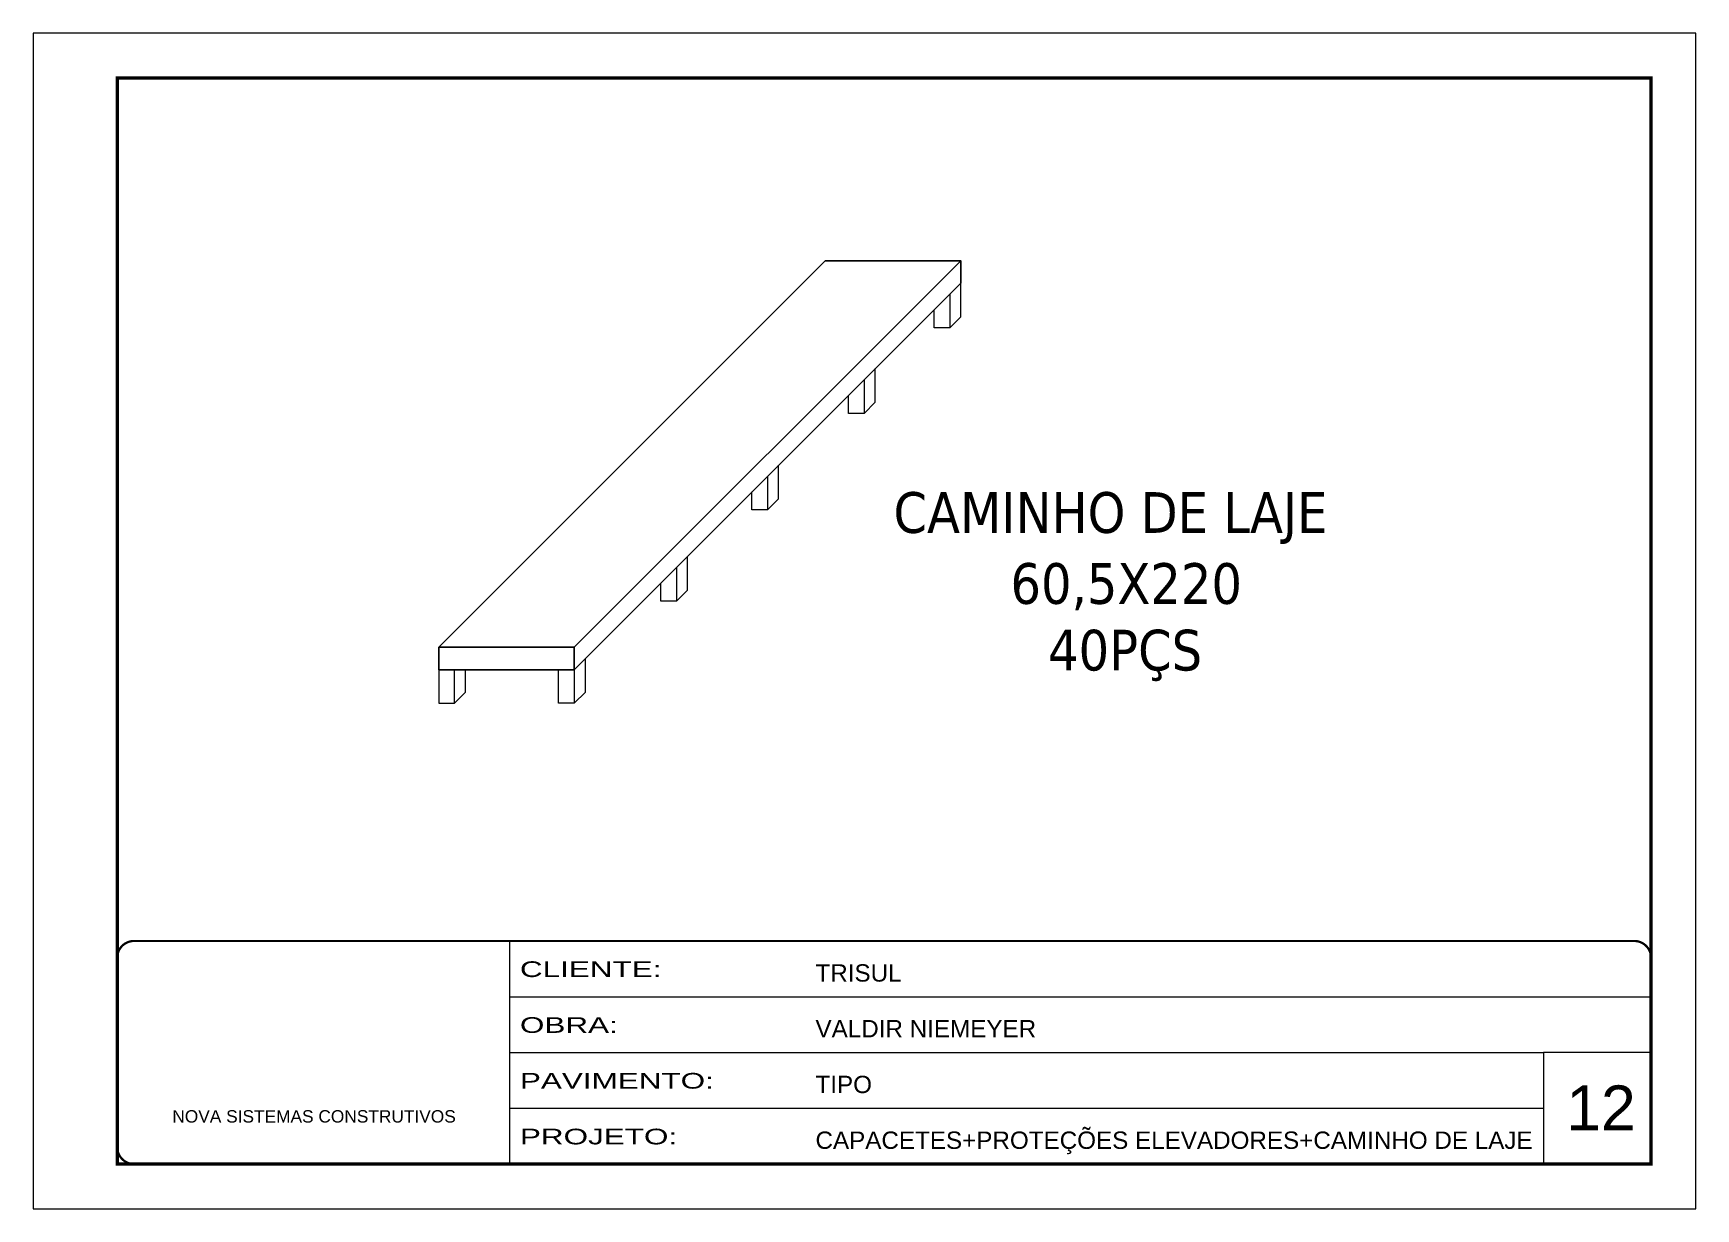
# Model space of a CAD drawing. Extents: x 2451 to 8691, y 515 to 3859.
# Drawn here: x 7206 to 8691, y 515 to 1565 of the extents above; entities that cross this region are included whole.
import ezdxf

# ---------------------------------------------------------------- set-up
doc = ezdxf.new("R2010")
doc.units = 0
doc.linetypes.add('CONTINUO', pattern=[0])
doc.linetypes.add('DASHED', pattern=[0.75, 0.5, -0.25])
for name, color, linetype, lineweight in [('CARIMBO', 255, 'Continuous', 9), ('Folhas', 255, 'Continuous', 9), ('SARRAFO DE PRESSAO', 251, 'DASHED', 9)]:
    doc.layers.add(name, color=color, linetype=linetype, lineweight=lineweight)
doc.layers.add('PDF_Geometry', color=7, linetype='Continuous')
doc.layers.add('PDF_Text', color=7, linetype='Continuous')
doc.styles.add('ARIAL', font='arial.ttf')
doc.styles.add('PDF Tahoma', font='tahoma.ttf')
doc.styles.add('Tecnologia', font='')
doc.styles.get('Tecnologia').set_extended_font_data('Forgotten Futurist')

# ---------------------------------------------------------------- blocks, each defined once
blk = doc.blocks.new('9999999999')
at = {"color": 30, "linetype": 'CONTINUO'}
for p, q in [((98564.6, 34230.2), (98564.6, 34429.4)), ((98564.6, 34379.6), (99584, 34379.6)), ((98564.6, 34329.8), (99488, 34329.8)), ((99584, 34329.8), (99488, 34329.8)), ((99488, 34329.8), (99488, 34230.2)), ((98564.6, 34280), (99488, 34280))]:
    blk.add_line(p, q, dxfattribs=at)
at = {"color": 30, "linetype": 'CONTINUO', "const_width": 2}
blk.add_lwpolyline([(99584, 34230.2), (99584, 34414.4, 0.414214), (99569, 34429.4), (98229, 34429.4, 0.414214), (98214, 34414.4), (98214, 34245.2, 0.414214), (98229, 34230.2), (99584, 34230.2)], format="xyb", dxfattribs=at)
at = {"layer": 'Folhas'}
blk.add_lwpolyline([(98139, 34190.2), (99624, 34190.2), (99624, 35240.2), (98139, 35240.2)], close=True, dxfattribs=at)
at = {"layer": 'Folhas', "color": 30, "const_width": 3}
blk.add_lwpolyline([(98214, 34230.2), (99584, 34230.2), (99584, 35200.2), (98214, 35200.2)], close=True, dxfattribs=at)
at = {"color": 7, "linetype": 'Continuous', "ltscale": 5, "style": 'ARIAL'}
for s, height, p in [('TRISUL', 15.48, (98837.7, 34393.1)), ('VALDIR NIEMEYER', 15.483, (98837.7, 34343.3)), ('TIPO', 15.48, (98837.7, 34293.5)), ('NOVA SISTEMAS CONSTRUTIVOS', 11.059, (98263.2, 34267.2)), ('CAPACETES+PROTEÇÕES ELEVADORES+CAMINHO DE LAJE', 15.483, (98837.7, 34243.7))]:
    blk.add_text(s, height=height, dxfattribs=at).set_placement(p)
at = {"layer": 'Folhas', "color": 7, "style": 'Tecnologia', "width": 1.5}
for s, p in [('CLIENTE:', (98573.7, 34397.2)), ('OBRA:', (98573.7, 34347.3)), ('PAVIMENTO:', (98573.7, 34297.5)), ('PROJETO:', (98573.7, 34247.7))]:
    blk.add_text(s, height=14, dxfattribs=at).set_placement(p)

msp = doc.modelspace()

# ---------------------------------------------------------------- linework, layer by layer
at = {"layer": 'PDF_Geometry', "color": 7, "lineweight": 25}
msp.add_lwpolyline([(7568.65, 1016.11), (7913.89, 1361.35), (8034.89, 1361.35), (7689.65, 1016.11), (8034.89, 1361.35), (8034.89, 1341.3), (7689.65, 996.06)], dxfattribs=at)
at = {"layer": 'PDF_Geometry', "color": 7, "lineweight": 9}
for points in [[(8025.03, 1301.42), (8034.89, 1311.28), (8034.89, 1341.3)], [(8025.03, 1331.44), (8025.03, 1301.42), (8011.05, 1301.42), (8011.05, 1317.46)], [(7948.61, 1225), (7958.58, 1234.96), (7958.58, 1264.98)], [(7948.61, 1255.02), (7948.61, 1225), (7934.63, 1225), (7934.63, 1241.04)], [(7862.33, 1138.71), (7872.18, 1148.57), (7872.18, 1178.59)], [(7862.33, 1168.73), (7862.33, 1138.71), (7848.35, 1138.71), (7848.35, 1154.76)], [(7780.97, 1087.38), (7780.97, 1057.36), (7766.88, 1057.36), (7766.88, 1073.29)], [(7780.97, 1057.36), (7790.83, 1067.21), (7790.83, 1097.23)], [(7568.65, 996.06), (7568.65, 966.04), (7582.63, 966.04), (7582.63, 996.06)], [(7582.63, 966.04), (7592.48, 976.01), (7592.48, 996.06)], [(7689.65, 996.06), (7689.65, 966.04), (7675.67, 966.04), (7675.67, 996.06)], [(7689.65, 966.04), (7699.62, 976.01), (7699.62, 1006.03)]]:
    msp.add_lwpolyline(points, dxfattribs=at)
at = {"layer": 'PDF_Geometry', "color": 7, "lineweight": 25}
msp.add_lwpolyline([(7568.65, 1016.11), (7689.65, 1016.11), (7689.65, 996.06), (7568.65, 996.06)], close=True, dxfattribs=at)

# ---------------------------------------------------------------- block references
at = {"layer": 'SARRAFO DE PRESSAO', "color": 6, "linetype": 'ByBlock'}
msp.add_blockref('9999999999', (-90932.53, -33675.67), dxfattribs=at)

# ---------------------------------------------------------------- texts
at = {"layer": 'CARIMBO', "style": 'ARIAL'}
msp.add_text('12', height=40, dxfattribs=at).set_placement((8575.73, 584.68))
at = {"layer": 'PDF_Text', "attachment_point": 4, "style": 'PDF Tahoma'}
for s, insert, char_height in [('CAMINHO DE LAJE', (7974.87, 1131.45), 36.3747), ('60,5X220', (8079.33, 1070.14), 36.375), ('40PÇS', (8112.87, 1008.72), 36.375)]:
    msp.add_mtext(s, dxfattribs=dict(at, insert=insert, char_height=char_height))

doc.saveas('drawing.dxf')
